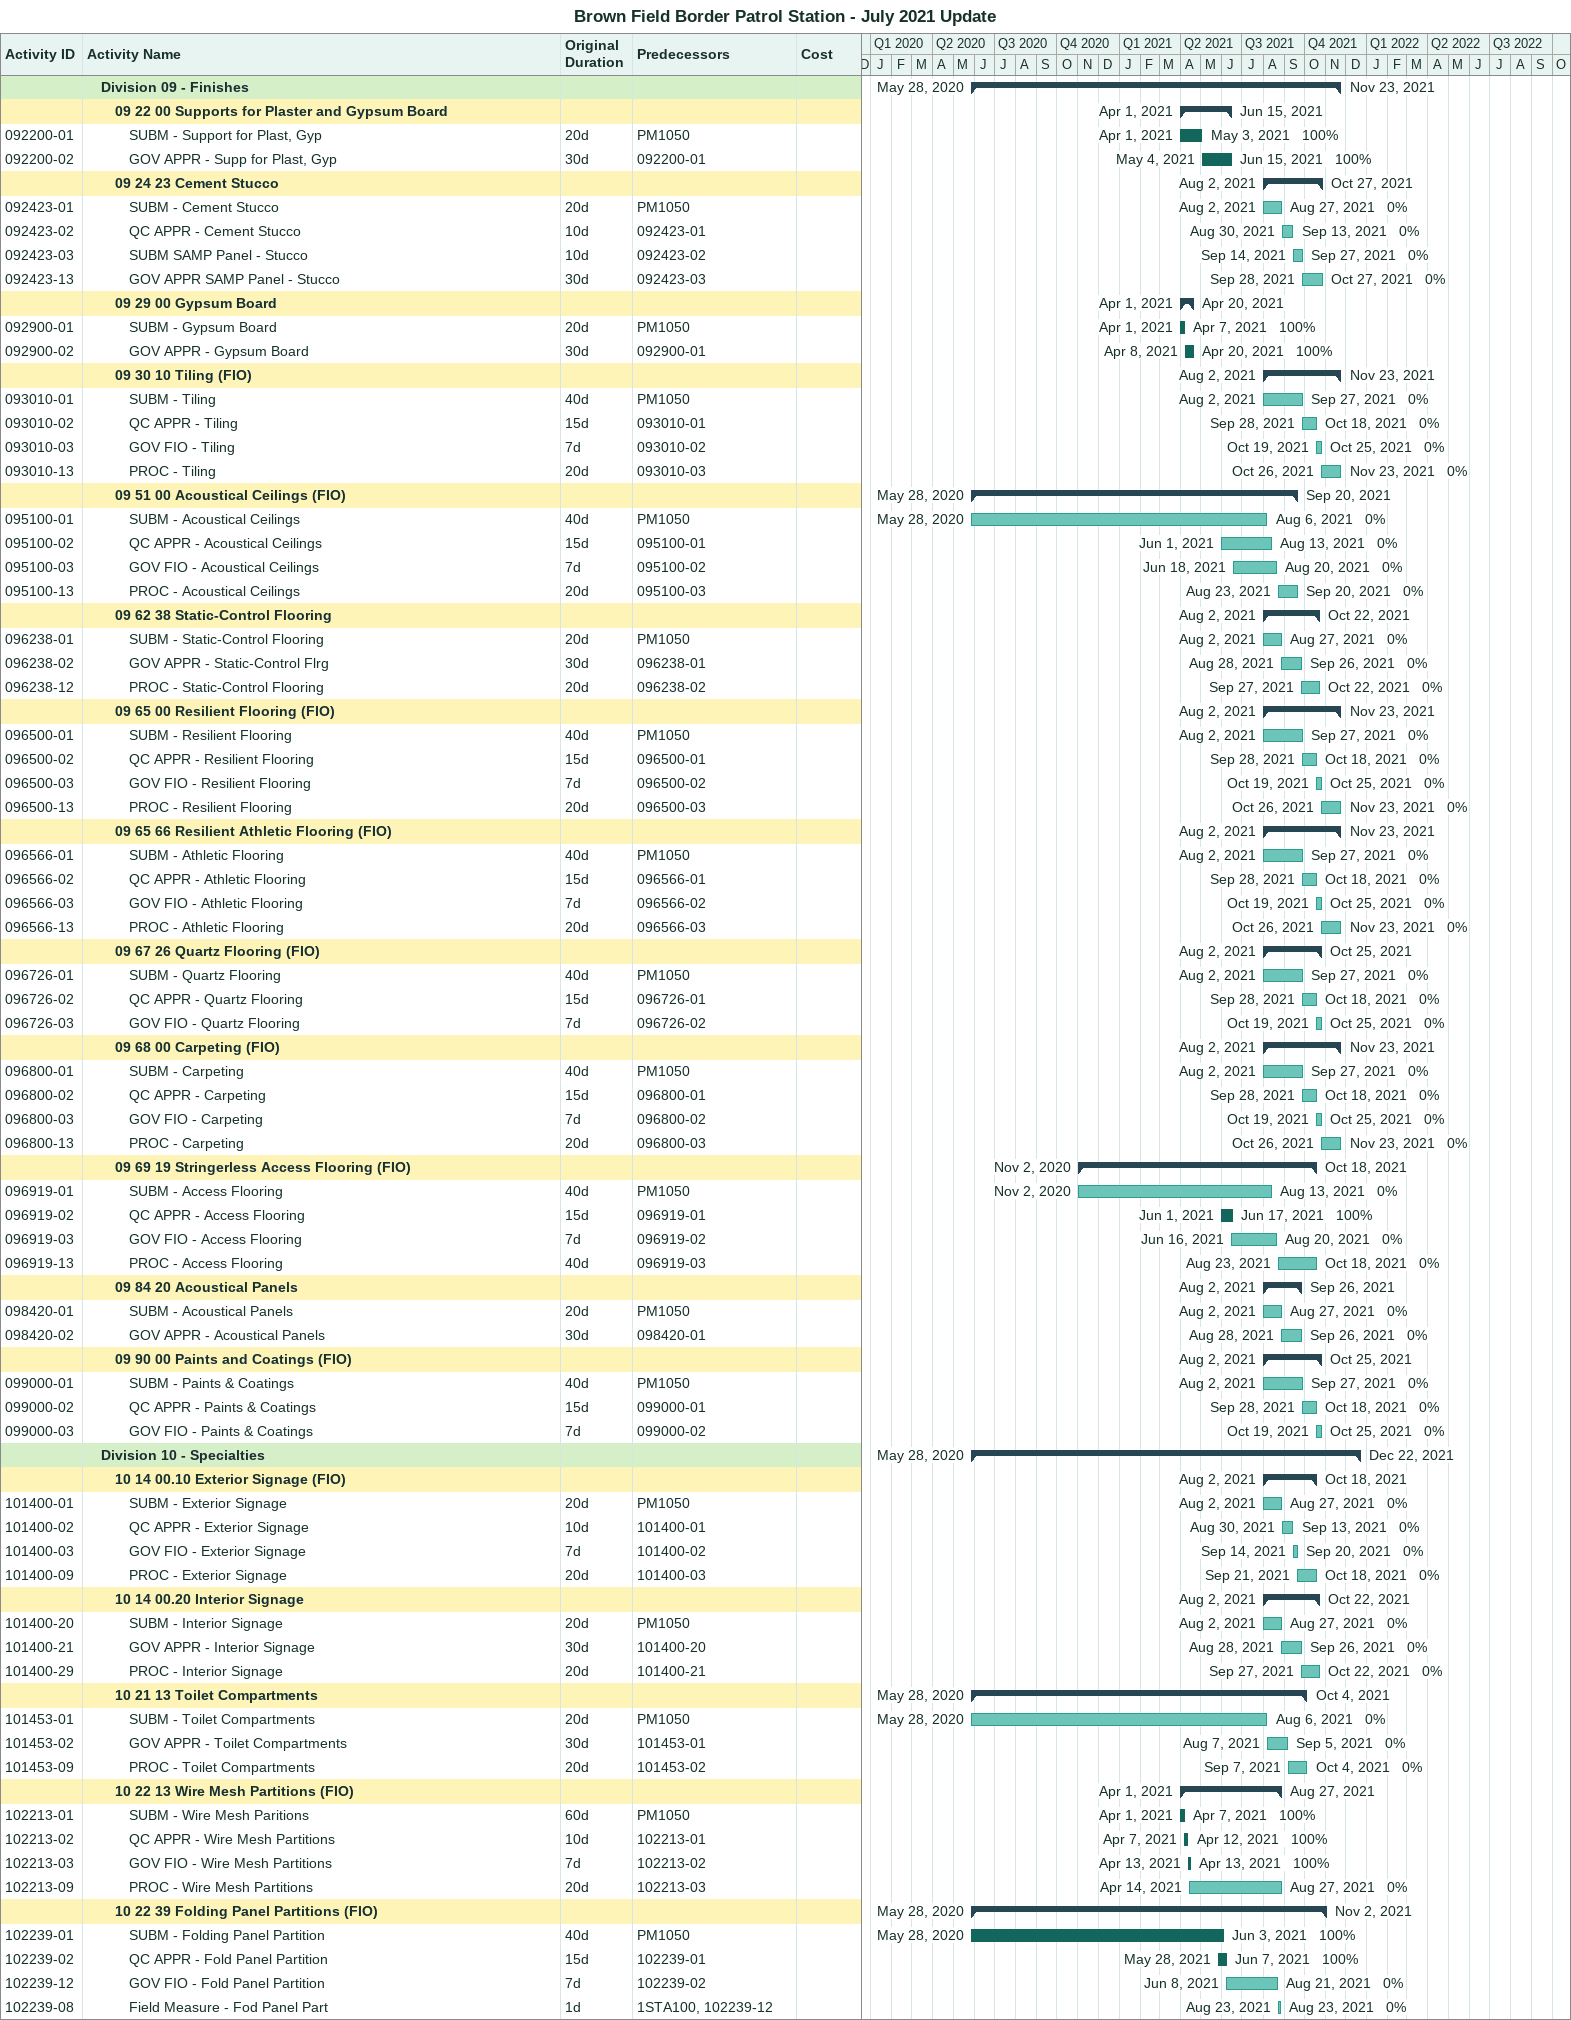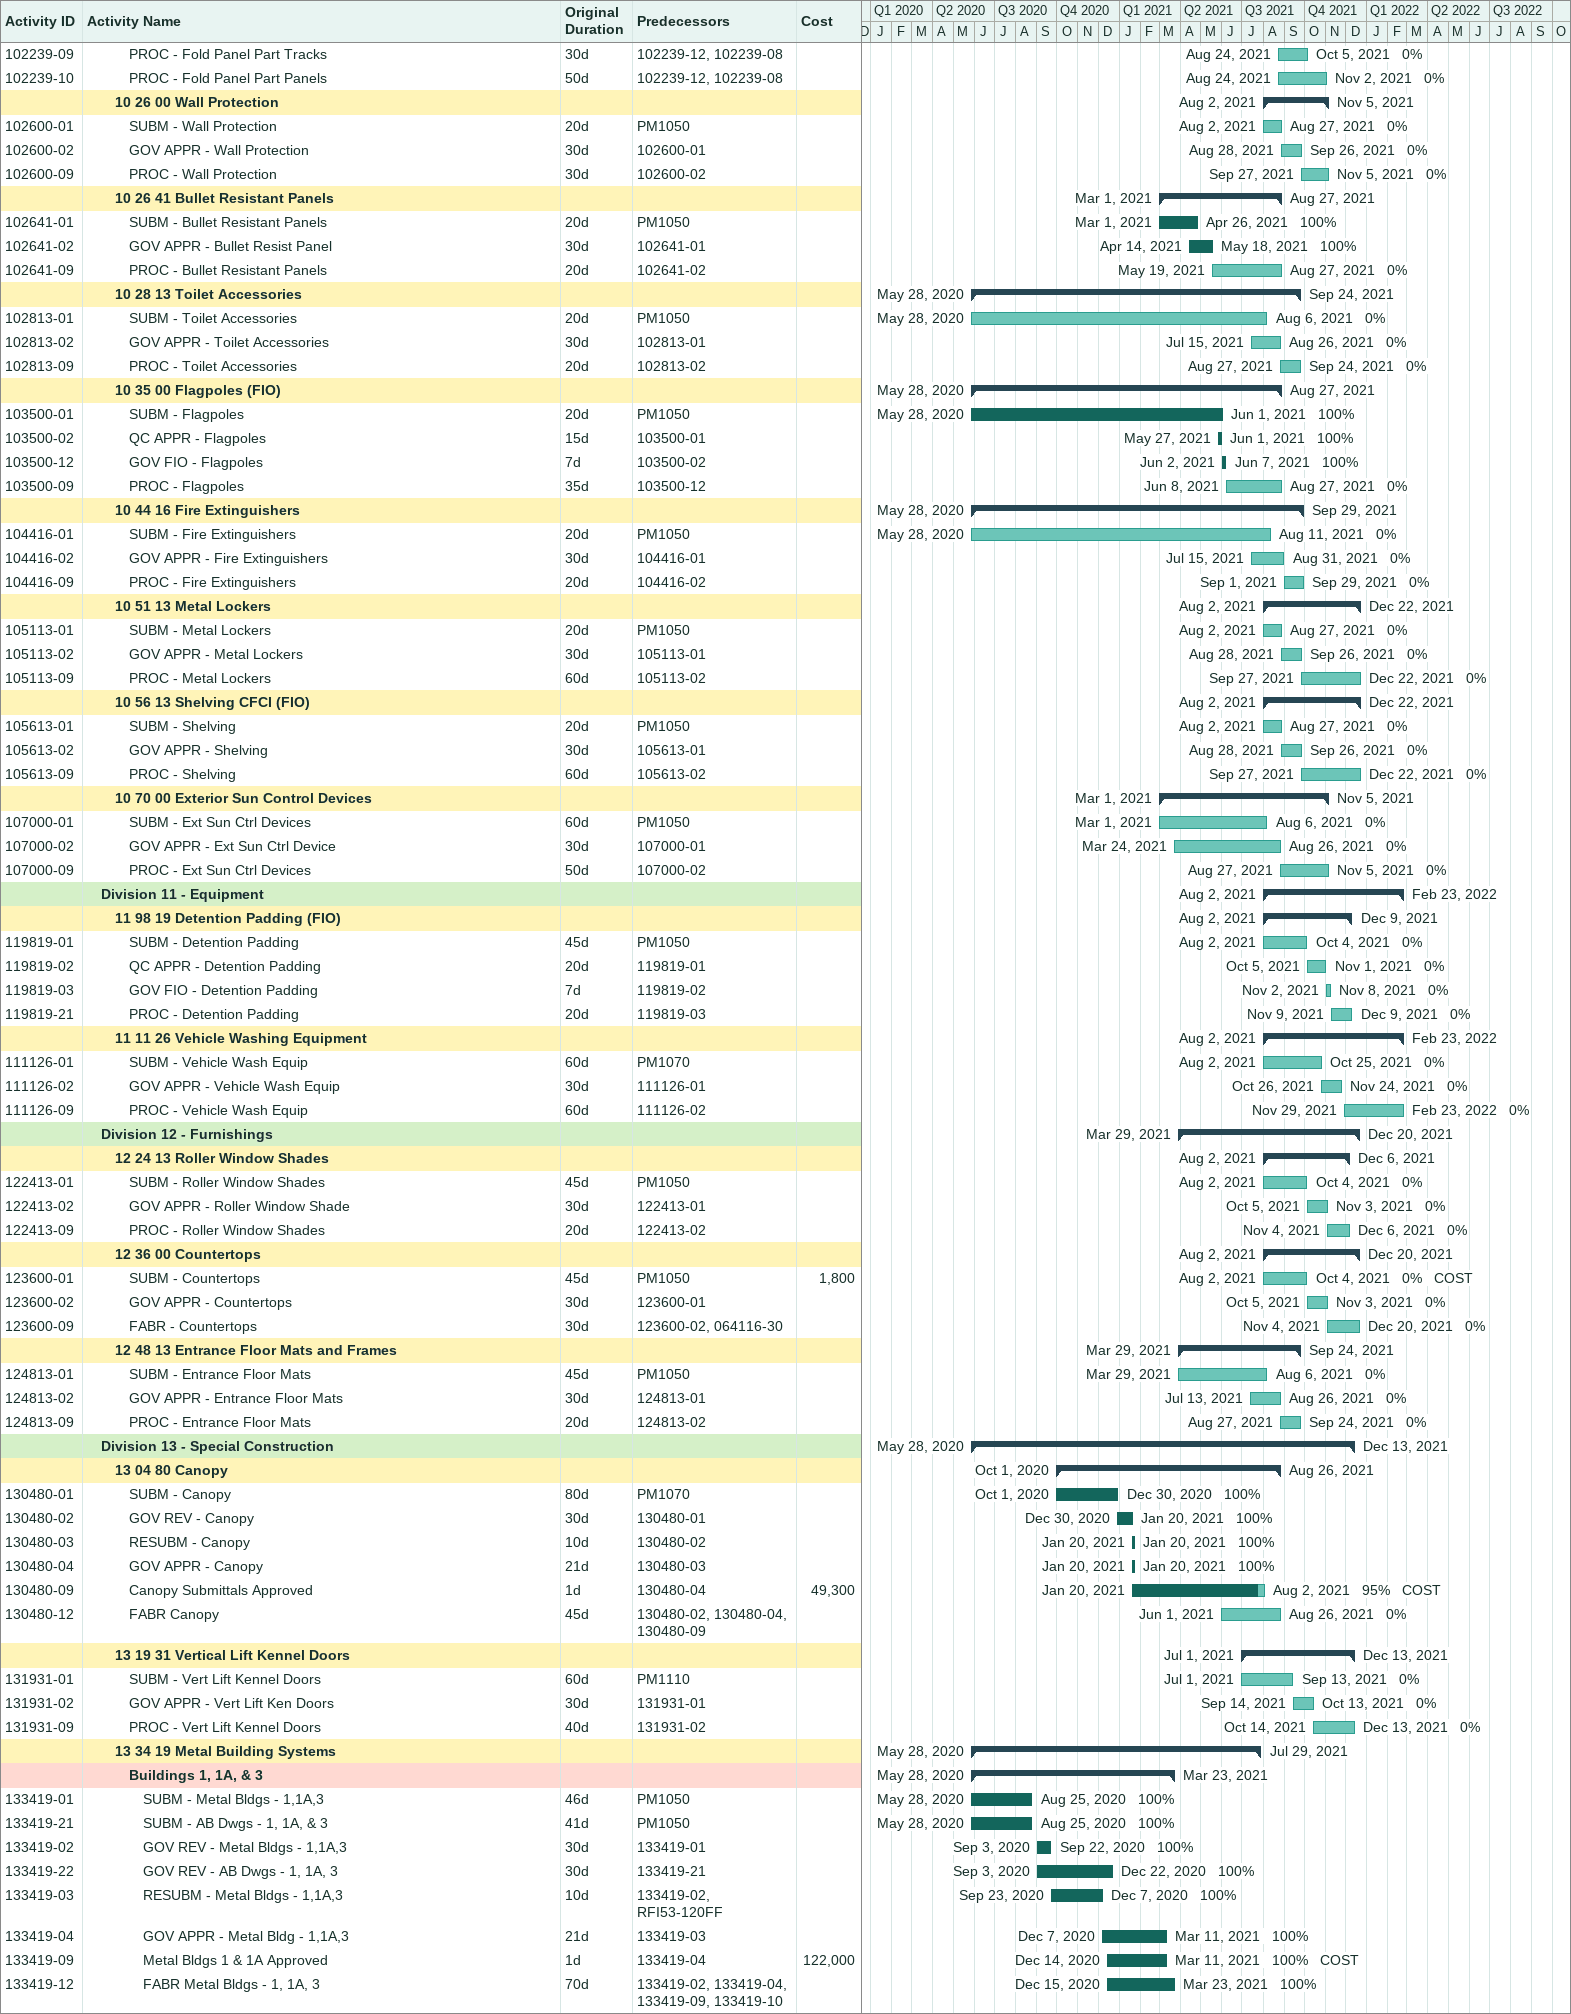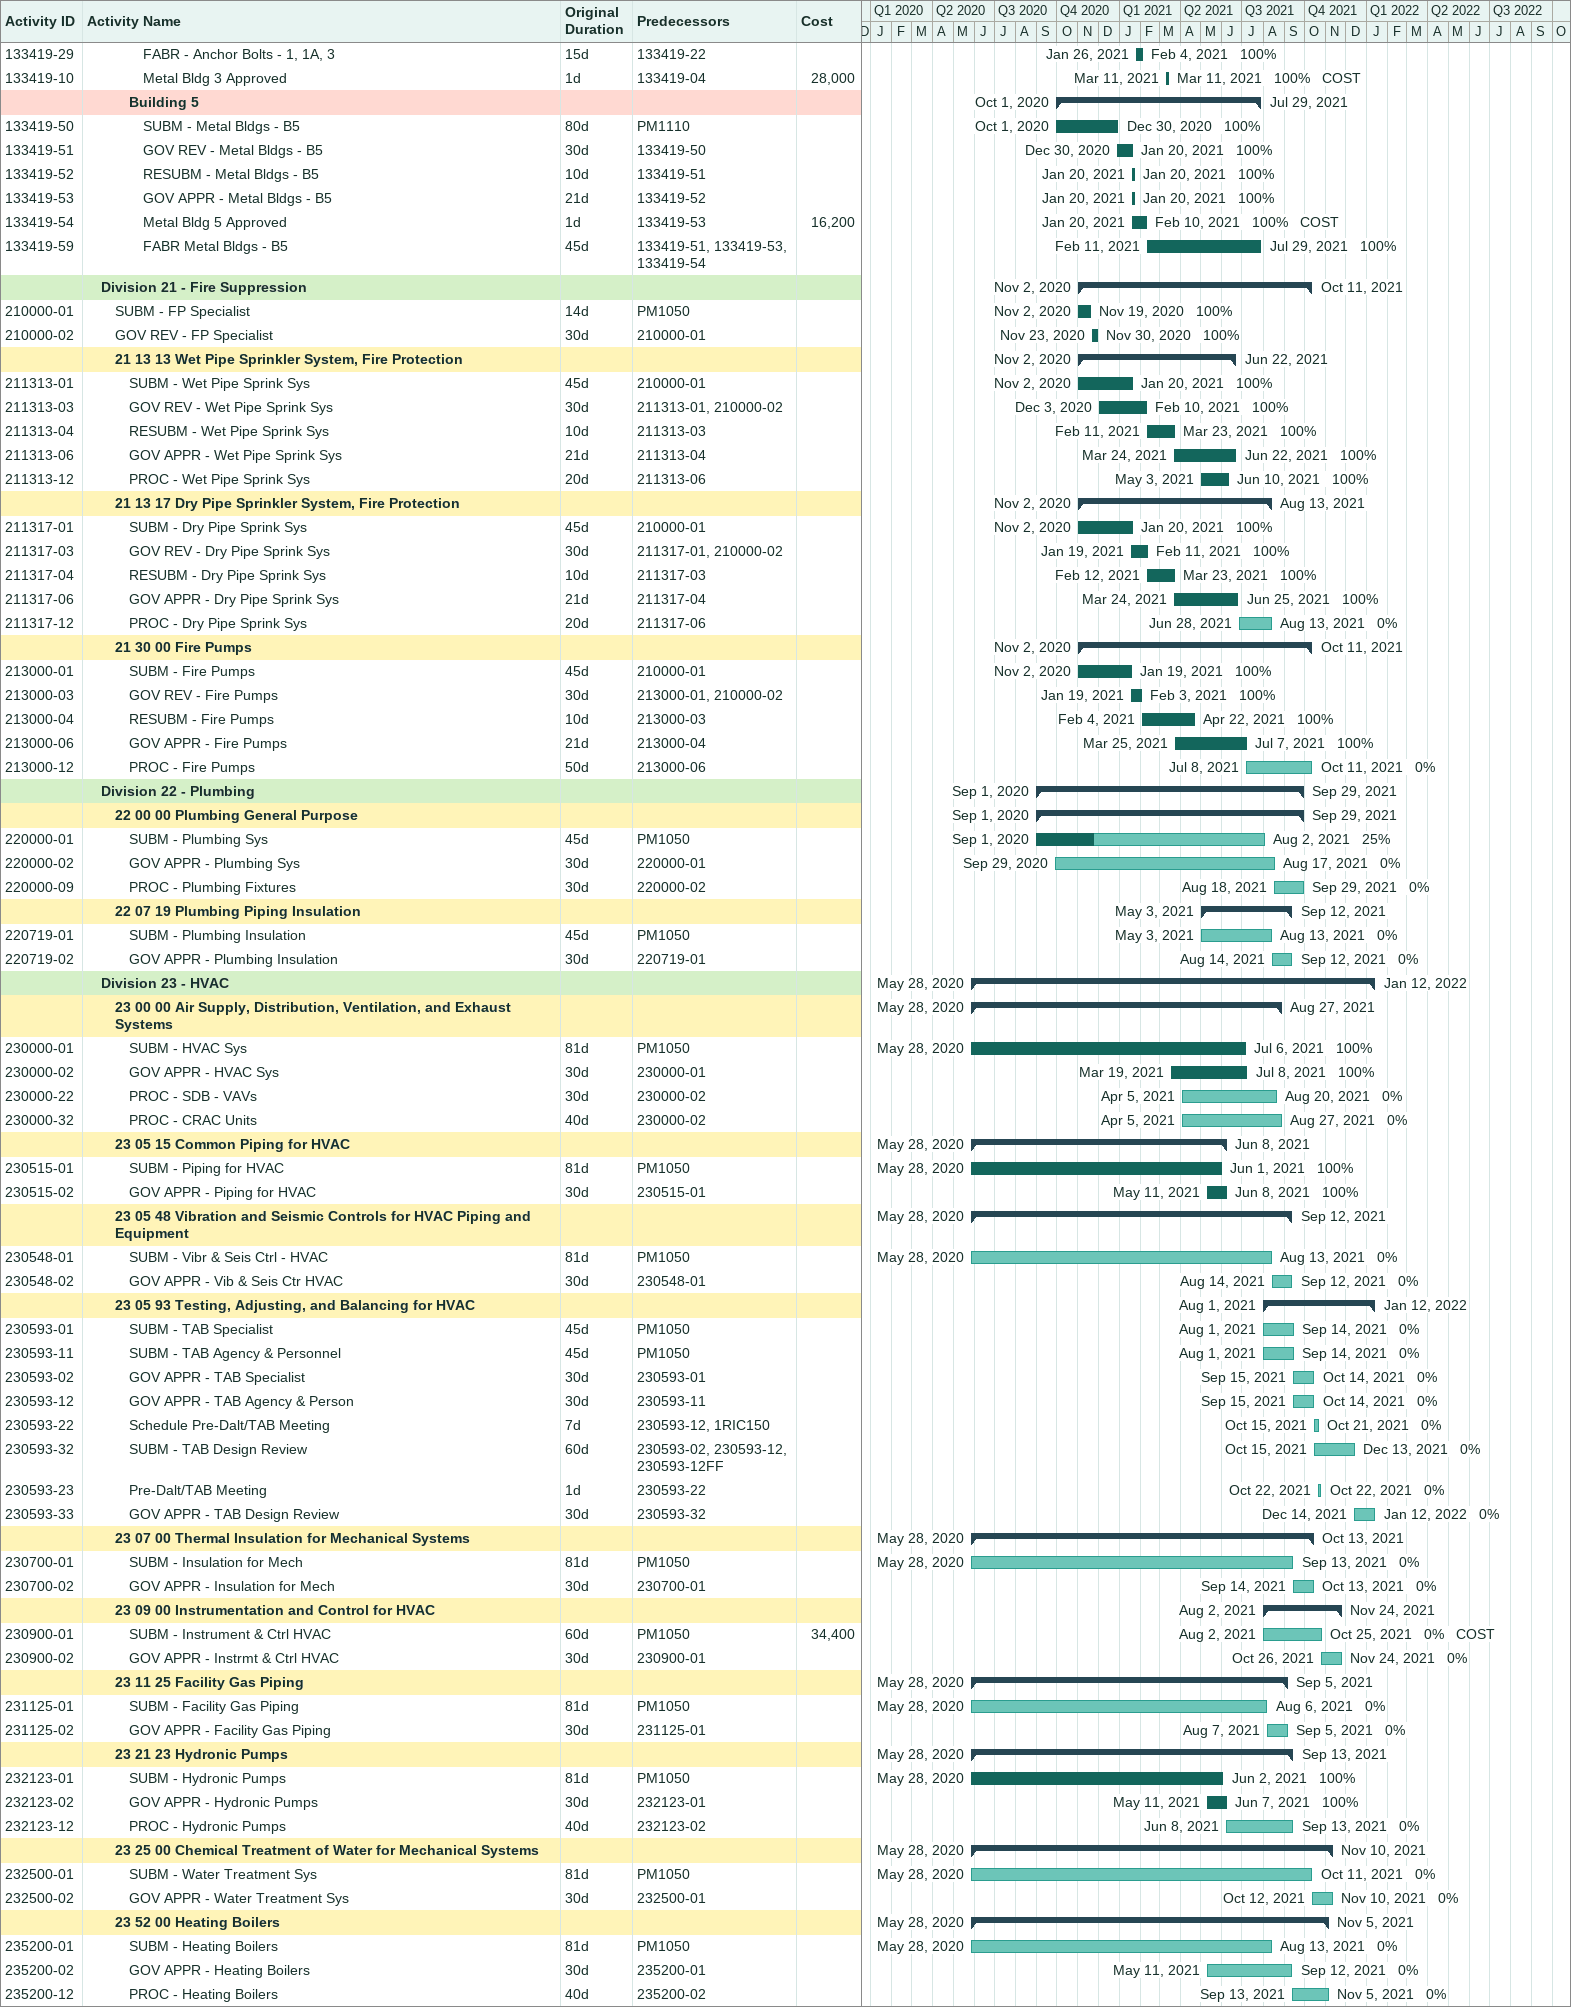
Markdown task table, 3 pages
Brown Field Border Patrol Station - July 2021 Update

| ID | Level | Task | Original duration | Start | Finish | Predecessors | Resources | % complete | Cost |
|---|---|---|---|---|---|---|---|---|---|
|  | 2 | **Division 09 - Finishes** |  | 2020-05-28 | 2021-11-23 |  |  |  |  |
|  | 3 | **09 22 00 Supports for Plaster and Gypsum Board** |  | 2021-04-01 | 2021-06-15 |  |  |  |  |
| 092200-01 | 4 | SUBM - Support for Plast, Gyp | 20d | 2021-04-01 | 2021-05-03 | PM1050 |  | 100 |  |
| 092200-02 | 4 | GOV APPR - Supp for Plast, Gyp | 30d | 2021-05-04 | 2021-06-15 | 092200-01 |  | 100 |  |
|  | 3 | **09 24 23 Cement Stucco** |  | 2021-08-02 | 2021-10-27 |  |  |  |  |
| 092423-01 | 4 | SUBM - Cement Stucco | 20d | 2021-08-02 | 2021-08-27 | PM1050 |  | 0 |  |
| 092423-02 | 4 | QC APPR - Cement Stucco | 10d | 2021-08-30 | 2021-09-13 | 092423-01 |  | 0 |  |
| 092423-03 | 4 | SUBM SAMP Panel - Stucco | 10d | 2021-09-14 | 2021-09-27 | 092423-02 |  | 0 |  |
| 092423-13 | 4 | GOV APPR SAMP Panel - Stucco | 30d | 2021-09-28 | 2021-10-27 | 092423-03 |  | 0 |  |
|  | 3 | **09 29 00 Gypsum Board** |  | 2021-04-01 | 2021-04-20 |  |  |  |  |
| 092900-01 | 4 | SUBM - Gypsum Board | 20d | 2021-04-01 | 2021-04-07 | PM1050 |  | 100 |  |
| 092900-02 | 4 | GOV APPR - Gypsum Board | 30d | 2021-04-08 | 2021-04-20 | 092900-01 |  | 100 |  |
|  | 3 | **09 30 10 Tiling (FIO)** |  | 2021-08-02 | 2021-11-23 |  |  |  |  |
| 093010-01 | 4 | SUBM - Tiling | 40d | 2021-08-02 | 2021-09-27 | PM1050 |  | 0 |  |
| 093010-02 | 4 | QC APPR - Tiling | 15d | 2021-09-28 | 2021-10-18 | 093010-01 |  | 0 |  |
| 093010-03 | 4 | GOV FIO - Tiling | 7d | 2021-10-19 | 2021-10-25 | 093010-02 |  | 0 |  |
| 093010-13 | 4 | PROC - Tiling | 20d | 2021-10-26 | 2021-11-23 | 093010-03 |  | 0 |  |
|  | 3 | **09 51 00 Acoustical Ceilings (FIO)** |  | 2020-05-28 | 2021-09-20 |  |  |  |  |
| 095100-01 | 4 | SUBM - Acoustical Ceilings | 40d | 2020-05-28 | 2021-08-06 | PM1050 |  | 0 |  |
| 095100-02 | 4 | QC APPR - Acoustical Ceilings | 15d | 2021-06-01 | 2021-08-13 | 095100-01 |  | 0 |  |
| 095100-03 | 4 | GOV FIO - Acoustical Ceilings | 7d | 2021-06-18 | 2021-08-20 | 095100-02 |  | 0 |  |
| 095100-13 | 4 | PROC - Acoustical Ceilings | 20d | 2021-08-23 | 2021-09-20 | 095100-03 |  | 0 |  |
|  | 3 | **09 62 38 Static-Control Flooring** |  | 2021-08-02 | 2021-10-22 |  |  |  |  |
| 096238-01 | 4 | SUBM - Static-Control Flooring | 20d | 2021-08-02 | 2021-08-27 | PM1050 |  | 0 |  |
| 096238-02 | 4 | GOV APPR - Static-Control Flrg | 30d | 2021-08-28 | 2021-09-26 | 096238-01 |  | 0 |  |
| 096238-12 | 4 | PROC - Static-Control Flooring | 20d | 2021-09-27 | 2021-10-22 | 096238-02 |  | 0 |  |
|  | 3 | **09 65 00 Resilient Flooring (FIO)** |  | 2021-08-02 | 2021-11-23 |  |  |  |  |
| 096500-01 | 4 | SUBM - Resilient Flooring | 40d | 2021-08-02 | 2021-09-27 | PM1050 |  | 0 |  |
| 096500-02 | 4 | QC APPR - Resilient Flooring | 15d | 2021-09-28 | 2021-10-18 | 096500-01 |  | 0 |  |
| 096500-03 | 4 | GOV FIO - Resilient Flooring | 7d | 2021-10-19 | 2021-10-25 | 096500-02 |  | 0 |  |
| 096500-13 | 4 | PROC - Resilient Flooring | 20d | 2021-10-26 | 2021-11-23 | 096500-03 |  | 0 |  |
|  | 3 | **09 65 66 Resilient Athletic Flooring (FIO)** |  | 2021-08-02 | 2021-11-23 |  |  |  |  |
| 096566-01 | 4 | SUBM - Athletic Flooring | 40d | 2021-08-02 | 2021-09-27 | PM1050 |  | 0 |  |
| 096566-02 | 4 | QC APPR - Athletic Flooring | 15d | 2021-09-28 | 2021-10-18 | 096566-01 |  | 0 |  |
| 096566-03 | 4 | GOV FIO - Athletic Flooring | 7d | 2021-10-19 | 2021-10-25 | 096566-02 |  | 0 |  |
| 096566-13 | 4 | PROC - Athletic Flooring | 20d | 2021-10-26 | 2021-11-23 | 096566-03 |  | 0 |  |
|  | 3 | **09 67 26 Quartz Flooring (FIO)** |  | 2021-08-02 | 2021-10-25 |  |  |  |  |
| 096726-01 | 4 | SUBM - Quartz Flooring | 40d | 2021-08-02 | 2021-09-27 | PM1050 |  | 0 |  |
| 096726-02 | 4 | QC APPR - Quartz Flooring | 15d | 2021-09-28 | 2021-10-18 | 096726-01 |  | 0 |  |
| 096726-03 | 4 | GOV FIO - Quartz Flooring | 7d | 2021-10-19 | 2021-10-25 | 096726-02 |  | 0 |  |
|  | 3 | **09 68 00 Carpeting (FIO)** |  | 2021-08-02 | 2021-11-23 |  |  |  |  |
| 096800-01 | 4 | SUBM - Carpeting | 40d | 2021-08-02 | 2021-09-27 | PM1050 |  | 0 |  |
| 096800-02 | 4 | QC APPR - Carpeting | 15d | 2021-09-28 | 2021-10-18 | 096800-01 |  | 0 |  |
| 096800-03 | 4 | GOV FIO - Carpeting | 7d | 2021-10-19 | 2021-10-25 | 096800-02 |  | 0 |  |
| 096800-13 | 4 | PROC - Carpeting | 20d | 2021-10-26 | 2021-11-23 | 096800-03 |  | 0 |  |
|  | 3 | **09 69 19 Stringerless Access Flooring (FIO)** |  | 2020-11-02 | 2021-10-18 |  |  |  |  |
| 096919-01 | 4 | SUBM - Access Flooring | 40d | 2020-11-02 | 2021-08-13 | PM1050 |  | 0 |  |
| 096919-02 | 4 | QC APPR - Access Flooring | 15d | 2021-06-01 | 2021-06-17 | 096919-01 |  | 100 |  |
| 096919-03 | 4 | GOV FIO - Access Flooring | 7d | 2021-06-16 | 2021-08-20 | 096919-02 |  | 0 |  |
| 096919-13 | 4 | PROC - Access Flooring | 40d | 2021-08-23 | 2021-10-18 | 096919-03 |  | 0 |  |
|  | 3 | **09 84 20 Acoustical Panels** |  | 2021-08-02 | 2021-09-26 |  |  |  |  |
| 098420-01 | 4 | SUBM - Acoustical Panels | 20d | 2021-08-02 | 2021-08-27 | PM1050 |  | 0 |  |
| 098420-02 | 4 | GOV APPR - Acoustical Panels | 30d | 2021-08-28 | 2021-09-26 | 098420-01 |  | 0 |  |
|  | 3 | **09 90 00 Paints and Coatings (FIO)** |  | 2021-08-02 | 2021-10-25 |  |  |  |  |
| 099000-01 | 4 | SUBM - Paints & Coatings | 40d | 2021-08-02 | 2021-09-27 | PM1050 |  | 0 |  |
| 099000-02 | 4 | QC APPR - Paints & Coatings | 15d | 2021-09-28 | 2021-10-18 | 099000-01 |  | 0 |  |
| 099000-03 | 4 | GOV FIO - Paints & Coatings | 7d | 2021-10-19 | 2021-10-25 | 099000-02 |  | 0 |  |
|  | 2 | **Division 10 - Specialties** |  | 2020-05-28 | 2021-12-22 |  |  |  |  |
|  | 3 | **10 14 00.10 Exterior Signage (FIO)** |  | 2021-08-02 | 2021-10-18 |  |  |  |  |
| 101400-01 | 4 | SUBM - Exterior Signage | 20d | 2021-08-02 | 2021-08-27 | PM1050 |  | 0 |  |
| 101400-02 | 4 | QC APPR - Exterior Signage | 10d | 2021-08-30 | 2021-09-13 | 101400-01 |  | 0 |  |
| 101400-03 | 4 | GOV FIO - Exterior Signage | 7d | 2021-09-14 | 2021-09-20 | 101400-02 |  | 0 |  |
| 101400-09 | 4 | PROC - Exterior Signage | 20d | 2021-09-21 | 2021-10-18 | 101400-03 |  | 0 |  |
|  | 3 | **10 14 00.20 Interior Signage** |  | 2021-08-02 | 2021-10-22 |  |  |  |  |
| 101400-20 | 4 | SUBM - Interior Signage | 20d | 2021-08-02 | 2021-08-27 | PM1050 |  | 0 |  |
| 101400-21 | 4 | GOV APPR - Interior Signage | 30d | 2021-08-28 | 2021-09-26 | 101400-20 |  | 0 |  |
| 101400-29 | 4 | PROC - Interior Signage | 20d | 2021-09-27 | 2021-10-22 | 101400-21 |  | 0 |  |
|  | 3 | **10 21 13 Toilet Compartments** |  | 2020-05-28 | 2021-10-04 |  |  |  |  |
| 101453-01 | 4 | SUBM - Toilet Compartments | 20d | 2020-05-28 | 2021-08-06 | PM1050 |  | 0 |  |
| 101453-02 | 4 | GOV APPR - Toilet Compartments | 30d | 2021-08-07 | 2021-09-05 | 101453-01 |  | 0 |  |
| 101453-09 | 4 | PROC - Toilet Compartments | 20d | 2021-09-07 | 2021-10-04 | 101453-02 |  | 0 |  |
|  | 3 | **10 22 13 Wire Mesh Partitions (FIO)** |  | 2021-04-01 | 2021-08-27 |  |  |  |  |
| 102213-01 | 4 | SUBM - Wire Mesh Paritions | 60d | 2021-04-01 | 2021-04-07 | PM1050 |  | 100 |  |
| 102213-02 | 4 | QC APPR - Wire Mesh Partitions | 10d | 2021-04-07 | 2021-04-12 | 102213-01 |  | 100 |  |
| 102213-03 | 4 | GOV FIO - Wire Mesh Partitions | 7d | 2021-04-13 | 2021-04-13 | 102213-02 |  | 100 |  |
| 102213-09 | 4 | PROC - Wire Mesh Partitions | 20d | 2021-04-14 | 2021-08-27 | 102213-03 |  | 0 |  |
|  | 3 | **10 22 39 Folding Panel Partitions (FIO)** |  | 2020-05-28 | 2021-11-02 |  |  |  |  |
| 102239-01 | 4 | SUBM - Folding Panel Partition | 40d | 2020-05-28 | 2021-06-03 | PM1050 |  | 100 |  |
| 102239-02 | 4 | QC APPR - Fold Panel Partition | 15d | 2021-05-28 | 2021-06-07 | 102239-01 |  | 100 |  |
| 102239-12 | 4 | GOV FIO - Fold Panel Partition | 7d | 2021-06-08 | 2021-08-21 | 102239-02 |  | 0 |  |
| 102239-08 | 4 | Field Measure - Fod Panel Part | 1d | 2021-08-23 | 2021-08-23 | 1STA100, 102239-12 |  | 0 |  |
| 102239-09 | 4 | PROC - Fold Panel Part Tracks | 30d | 2021-08-24 | 2021-10-05 | 102239-12, 102239-08 |  | 0 |  |
| 102239-10 | 4 | PROC - Fold Panel Part Panels | 50d | 2021-08-24 | 2021-11-02 | 102239-12, 102239-08 |  | 0 |  |
|  | 3 | **10 26 00 Wall Protection** |  | 2021-08-02 | 2021-11-05 |  |  |  |  |
| 102600-01 | 4 | SUBM - Wall Protection | 20d | 2021-08-02 | 2021-08-27 | PM1050 |  | 0 |  |
| 102600-02 | 4 | GOV APPR - Wall Protection | 30d | 2021-08-28 | 2021-09-26 | 102600-01 |  | 0 |  |
| 102600-09 | 4 | PROC - Wall Protection | 30d | 2021-09-27 | 2021-11-05 | 102600-02 |  | 0 |  |
|  | 3 | **10 26 41 Bullet Resistant Panels** |  | 2021-03-01 | 2021-08-27 |  |  |  |  |
| 102641-01 | 4 | SUBM - Bullet Resistant Panels | 20d | 2021-03-01 | 2021-04-26 | PM1050 |  | 100 |  |
| 102641-02 | 4 | GOV APPR - Bullet Resist Panel | 30d | 2021-04-14 | 2021-05-18 | 102641-01 |  | 100 |  |
| 102641-09 | 4 | PROC - Bullet Resistant Panels | 20d | 2021-05-19 | 2021-08-27 | 102641-02 |  | 0 |  |
|  | 3 | **10 28 13 Toilet Accessories** |  | 2020-05-28 | 2021-09-24 |  |  |  |  |
| 102813-01 | 4 | SUBM - Toilet Accessories | 20d | 2020-05-28 | 2021-08-06 | PM1050 |  | 0 |  |
| 102813-02 | 4 | GOV APPR - Toilet Accessories | 30d | 2021-07-15 | 2021-08-26 | 102813-01 |  | 0 |  |
| 102813-09 | 4 | PROC - Toilet Accessories | 20d | 2021-08-27 | 2021-09-24 | 102813-02 |  | 0 |  |
|  | 3 | **10 35 00 Flagpoles (FIO)** |  | 2020-05-28 | 2021-08-27 |  |  |  |  |
| 103500-01 | 4 | SUBM - Flagpoles | 20d | 2020-05-28 | 2021-06-01 | PM1050 |  | 100 |  |
| 103500-02 | 4 | QC APPR - Flagpoles | 15d | 2021-05-27 | 2021-06-01 | 103500-01 |  | 100 |  |
| 103500-12 | 4 | GOV FIO - Flagpoles | 7d | 2021-06-02 | 2021-06-07 | 103500-02 |  | 100 |  |
| 103500-09 | 4 | PROC - Flagpoles | 35d | 2021-06-08 | 2021-08-27 | 103500-12 |  | 0 |  |
|  | 3 | **10 44 16 Fire Extinguishers** |  | 2020-05-28 | 2021-09-29 |  |  |  |  |
| 104416-01 | 4 | SUBM - Fire Extinguishers | 20d | 2020-05-28 | 2021-08-11 | PM1050 |  | 0 |  |
| 104416-02 | 4 | GOV APPR - Fire Extinguishers | 30d | 2021-07-15 | 2021-08-31 | 104416-01 |  | 0 |  |
| 104416-09 | 4 | PROC - Fire Extinguishers | 20d | 2021-09-01 | 2021-09-29 | 104416-02 |  | 0 |  |
|  | 3 | **10 51 13 Metal Lockers** |  | 2021-08-02 | 2021-12-22 |  |  |  |  |
| 105113-01 | 4 | SUBM - Metal Lockers | 20d | 2021-08-02 | 2021-08-27 | PM1050 |  | 0 |  |
| 105113-02 | 4 | GOV APPR - Metal Lockers | 30d | 2021-08-28 | 2021-09-26 | 105113-01 |  | 0 |  |
| 105113-09 | 4 | PROC - Metal Lockers | 60d | 2021-09-27 | 2021-12-22 | 105113-02 |  | 0 |  |
|  | 3 | **10 56 13 Shelving CFCI (FIO)** |  | 2021-08-02 | 2021-12-22 |  |  |  |  |
| 105613-01 | 4 | SUBM - Shelving | 20d | 2021-08-02 | 2021-08-27 | PM1050 |  | 0 |  |
| 105613-02 | 4 | GOV APPR - Shelving | 30d | 2021-08-28 | 2021-09-26 | 105613-01 |  | 0 |  |
| 105613-09 | 4 | PROC - Shelving | 60d | 2021-09-27 | 2021-12-22 | 105613-02 |  | 0 |  |
|  | 3 | **10 70 00 Exterior Sun Control Devices** |  | 2021-03-01 | 2021-11-05 |  |  |  |  |
| 107000-01 | 4 | SUBM - Ext Sun Ctrl Devices | 60d | 2021-03-01 | 2021-08-06 | PM1050 |  | 0 |  |
| 107000-02 | 4 | GOV APPR - Ext Sun Ctrl Device | 30d | 2021-03-24 | 2021-08-26 | 107000-01 |  | 0 |  |
| 107000-09 | 4 | PROC - Ext Sun Ctrl Devices | 50d | 2021-08-27 | 2021-11-05 | 107000-02 |  | 0 |  |
|  | 2 | **Division 11 - Equipment** |  | 2021-08-02 | 2022-02-23 |  |  |  |  |
|  | 3 | **11 98 19 Detention Padding (FIO)** |  | 2021-08-02 | 2021-12-09 |  |  |  |  |
| 119819-01 | 4 | SUBM - Detention Padding | 45d | 2021-08-02 | 2021-10-04 | PM1050 |  | 0 |  |
| 119819-02 | 4 | QC APPR - Detention Padding | 20d | 2021-10-05 | 2021-11-01 | 119819-01 |  | 0 |  |
| 119819-03 | 4 | GOV FIO - Detention Padding | 7d | 2021-11-02 | 2021-11-08 | 119819-02 |  | 0 |  |
| 119819-21 | 4 | PROC - Detention Padding | 20d | 2021-11-09 | 2021-12-09 | 119819-03 |  | 0 |  |
|  | 3 | **11 11 26 Vehicle Washing Equipment** |  | 2021-08-02 | 2022-02-23 |  |  |  |  |
| 111126-01 | 4 | SUBM - Vehicle Wash Equip | 60d | 2021-08-02 | 2021-10-25 | PM1070 |  | 0 |  |
| 111126-02 | 4 | GOV APPR - Vehicle Wash Equip | 30d | 2021-10-26 | 2021-11-24 | 111126-01 |  | 0 |  |
| 111126-09 | 4 | PROC - Vehicle Wash Equip | 60d | 2021-11-29 | 2022-02-23 | 111126-02 |  | 0 |  |
|  | 2 | **Division 12 - Furnishings** |  | 2021-03-29 | 2021-12-20 |  |  |  |  |
|  | 3 | **12 24 13 Roller Window Shades** |  | 2021-08-02 | 2021-12-06 |  |  |  |  |
| 122413-01 | 4 | SUBM - Roller Window Shades | 45d | 2021-08-02 | 2021-10-04 | PM1050 |  | 0 |  |
| 122413-02 | 4 | GOV APPR - Roller Window Shade | 30d | 2021-10-05 | 2021-11-03 | 122413-01 |  | 0 |  |
| 122413-09 | 4 | PROC - Roller Window Shades | 20d | 2021-11-04 | 2021-12-06 | 122413-02 |  | 0 |  |
|  | 3 | **12 36 00 Countertops** |  | 2021-08-02 | 2021-12-20 |  |  |  |  |
| 123600-01 | 4 | SUBM - Countertops | 45d | 2021-08-02 | 2021-10-04 | PM1050 | COST | 0 | 1800 |
| 123600-02 | 4 | GOV APPR - Countertops | 30d | 2021-10-05 | 2021-11-03 | 123600-01 |  | 0 |  |
| 123600-09 | 4 | FABR - Countertops | 30d | 2021-11-04 | 2021-12-20 | 123600-02, 064116-30 |  | 0 |  |
|  | 3 | **12 48 13 Entrance Floor Mats and Frames** |  | 2021-03-29 | 2021-09-24 |  |  |  |  |
| 124813-01 | 4 | SUBM - Entrance Floor Mats | 45d | 2021-03-29 | 2021-08-06 | PM1050 |  | 0 |  |
| 124813-02 | 4 | GOV APPR - Entrance Floor Mats | 30d | 2021-07-13 | 2021-08-26 | 124813-01 |  | 0 |  |
| 124813-09 | 4 | PROC - Entrance Floor Mats | 20d | 2021-08-27 | 2021-09-24 | 124813-02 |  | 0 |  |
|  | 2 | **Division 13 - Special Construction** |  | 2020-05-28 | 2021-12-13 |  |  |  |  |
|  | 3 | **13 04 80 Canopy** |  | 2020-10-01 | 2021-08-26 |  |  |  |  |
| 130480-01 | 4 | SUBM - Canopy | 80d | 2020-10-01 | 2020-12-30 | PM1070 |  | 100 |  |
| 130480-02 | 4 | GOV REV - Canopy | 30d | 2020-12-30 | 2021-01-20 | 130480-01 |  | 100 |  |
| 130480-03 | 4 | RESUBM - Canopy | 10d | 2021-01-20 | 2021-01-20 | 130480-02 |  | 100 |  |
| 130480-04 | 4 | GOV APPR - Canopy | 21d | 2021-01-20 | 2021-01-20 | 130480-03 |  | 100 |  |
| 130480-09 | 4 | Canopy Submittals Approved | 1d | 2021-01-20 | 2021-08-02 | 130480-04 | COST | 95 | 49300 |
| 130480-12 | 4 | FABR Canopy | 45d | 2021-06-01 | 2021-08-26 | 130480-02, 130480-04, 130480-09 |  | 0 |  |
|  | 3 | **13 19 31 Vertical Lift Kennel Doors** |  | 2021-07-01 | 2021-12-13 |  |  |  |  |
| 131931-01 | 4 | SUBM - Vert Lift Kennel Doors | 60d | 2021-07-01 | 2021-09-13 | PM1110 |  | 0 |  |
| 131931-02 | 4 | GOV APPR - Vert Lift Ken Doors | 30d | 2021-09-14 | 2021-10-13 | 131931-01 |  | 0 |  |
| 131931-09 | 4 | PROC - Vert Lift Kennel Doors | 40d | 2021-10-14 | 2021-12-13 | 131931-02 |  | 0 |  |
|  | 3 | **13 34 19 Metal Building Systems** |  | 2020-05-28 | 2021-07-29 |  |  |  |  |
|  | 4 | **Buildings 1, 1A, & 3** |  | 2020-05-28 | 2021-03-23 |  |  |  |  |
| 133419-01 | 5 | SUBM - Metal Bldgs - 1,1A,3 | 46d | 2020-05-28 | 2020-08-25 | PM1050 |  | 100 |  |
| 133419-21 | 5 | SUBM - AB Dwgs - 1, 1A, & 3 | 41d | 2020-05-28 | 2020-08-25 | PM1050 |  | 100 |  |
| 133419-02 | 5 | GOV REV - Metal Bldgs - 1,1A,3 | 30d | 2020-09-03 | 2020-09-22 | 133419-01 |  | 100 |  |
| 133419-22 | 5 | GOV REV - AB Dwgs - 1, 1A, 3 | 30d | 2020-09-03 | 2020-12-22 | 133419-21 |  | 100 |  |
| 133419-03 | 5 | RESUBM - Metal Bldgs - 1,1A,3 | 10d | 2020-09-23 | 2020-12-07 | 133419-02, RFI53-120FF |  | 100 |  |
| 133419-04 | 5 | GOV APPR - Metal Bldg - 1,1A,3 | 21d | 2020-12-07 | 2021-03-11 | 133419-03 |  | 100 |  |
| 133419-09 | 5 | Metal Bldgs 1 & 1A Approved | 1d | 2020-12-14 | 2021-03-11 | 133419-04 | COST | 100 | 122000 |
| 133419-12 | 5 | FABR Metal Bldgs - 1, 1A, 3 | 70d | 2020-12-15 | 2021-03-23 | 133419-02, 133419-04, 133419-09, 133419-10 |  | 100 |  |
| 133419-29 | 5 | FABR - Anchor Bolts - 1, 1A, 3 | 15d | 2021-01-26 | 2021-02-04 | 133419-22 |  | 100 |  |
| 133419-10 | 5 | Metal Bldg 3 Approved | 1d | 2021-03-11 | 2021-03-11 | 133419-04 | COST | 100 | 28000 |
|  | 4 | **Building 5** |  | 2020-10-01 | 2021-07-29 |  |  |  |  |
| 133419-50 | 5 | SUBM - Metal Bldgs - B5 | 80d | 2020-10-01 | 2020-12-30 | PM1110 |  | 100 |  |
| 133419-51 | 5 | GOV REV - Metal Bldgs - B5 | 30d | 2020-12-30 | 2021-01-20 | 133419-50 |  | 100 |  |
| 133419-52 | 5 | RESUBM - Metal Bldgs - B5 | 10d | 2021-01-20 | 2021-01-20 | 133419-51 |  | 100 |  |
| 133419-53 | 5 | GOV APPR - Metal Bldgs - B5 | 21d | 2021-01-20 | 2021-01-20 | 133419-52 |  | 100 |  |
| 133419-54 | 5 | Metal Bldg 5 Approved | 1d | 2021-01-20 | 2021-02-10 | 133419-53 | COST | 100 | 16200 |
| 133419-59 | 5 | FABR Metal Bldgs - B5 | 45d | 2021-02-11 | 2021-07-29 | 133419-51, 133419-53, 133419-54 |  | 100 |  |
|  | 2 | **Division 21 - Fire Suppression** |  | 2020-11-02 | 2021-10-11 |  |  |  |  |
| 210000-01 | 3 | SUBM - FP Specialist | 14d | 2020-11-02 | 2020-11-19 | PM1050 |  | 100 |  |
| 210000-02 | 3 | GOV REV - FP Specialist | 30d | 2020-11-23 | 2020-11-30 | 210000-01 |  | 100 |  |
|  | 3 | **21 13 13 Wet Pipe Sprinkler System, Fire Protection** |  | 2020-11-02 | 2021-06-22 |  |  |  |  |
| 211313-01 | 4 | SUBM - Wet Pipe Sprink Sys | 45d | 2020-11-02 | 2021-01-20 | 210000-01 |  | 100 |  |
| 211313-03 | 4 | GOV REV - Wet Pipe Sprink Sys | 30d | 2020-12-03 | 2021-02-10 | 211313-01, 210000-02 |  | 100 |  |
| 211313-04 | 4 | RESUBM - Wet Pipe Sprink Sys | 10d | 2021-02-11 | 2021-03-23 | 211313-03 |  | 100 |  |
| 211313-06 | 4 | GOV APPR - Wet Pipe Sprink Sys | 21d | 2021-03-24 | 2021-06-22 | 211313-04 |  | 100 |  |
| 211313-12 | 4 | PROC - Wet Pipe Sprink Sys | 20d | 2021-05-03 | 2021-06-10 | 211313-06 |  | 100 |  |
|  | 3 | **21 13 17 Dry Pipe Sprinkler System, Fire Protection** |  | 2020-11-02 | 2021-08-13 |  |  |  |  |
| 211317-01 | 4 | SUBM - Dry Pipe Sprink Sys | 45d | 2020-11-02 | 2021-01-20 | 210000-01 |  | 100 |  |
| 211317-03 | 4 | GOV REV - Dry Pipe Sprink Sys | 30d | 2021-01-19 | 2021-02-11 | 211317-01, 210000-02 |  | 100 |  |
| 211317-04 | 4 | RESUBM - Dry Pipe Sprink Sys | 10d | 2021-02-12 | 2021-03-23 | 211317-03 |  | 100 |  |
| 211317-06 | 4 | GOV APPR - Dry Pipe Sprink Sys | 21d | 2021-03-24 | 2021-06-25 | 211317-04 |  | 100 |  |
| 211317-12 | 4 | PROC - Dry Pipe Sprink Sys | 20d | 2021-06-28 | 2021-08-13 | 211317-06 |  | 0 |  |
|  | 3 | **21 30 00 Fire Pumps** |  | 2020-11-02 | 2021-10-11 |  |  |  |  |
| 213000-01 | 4 | SUBM - Fire Pumps | 45d | 2020-11-02 | 2021-01-19 | 210000-01 |  | 100 |  |
| 213000-03 | 4 | GOV REV - Fire Pumps | 30d | 2021-01-19 | 2021-02-03 | 213000-01, 210000-02 |  | 100 |  |
| 213000-04 | 4 | RESUBM - Fire Pumps | 10d | 2021-02-04 | 2021-04-22 | 213000-03 |  | 100 |  |
| 213000-06 | 4 | GOV APPR - Fire Pumps | 21d | 2021-03-25 | 2021-07-07 | 213000-04 |  | 100 |  |
| 213000-12 | 4 | PROC - Fire Pumps | 50d | 2021-07-08 | 2021-10-11 | 213000-06 |  | 0 |  |
|  | 2 | **Division 22 - Plumbing** |  | 2020-09-01 | 2021-09-29 |  |  |  |  |
|  | 3 | **22 00 00 Plumbing General Purpose** |  | 2020-09-01 | 2021-09-29 |  |  |  |  |
| 220000-01 | 4 | SUBM - Plumbing Sys | 45d | 2020-09-01 | 2021-08-02 | PM1050 |  | 25 |  |
| 220000-02 | 4 | GOV APPR - Plumbing Sys | 30d | 2020-09-29 | 2021-08-17 | 220000-01 |  | 0 |  |
| 220000-09 | 4 | PROC - Plumbing Fixtures | 30d | 2021-08-18 | 2021-09-29 | 220000-02 |  | 0 |  |
|  | 3 | **22 07 19 Plumbing Piping Insulation** |  | 2021-05-03 | 2021-09-12 |  |  |  |  |
| 220719-01 | 4 | SUBM - Plumbing Insulation | 45d | 2021-05-03 | 2021-08-13 | PM1050 |  | 0 |  |
| 220719-02 | 4 | GOV APPR - Plumbing Insulation | 30d | 2021-08-14 | 2021-09-12 | 220719-01 |  | 0 |  |
|  | 2 | **Division 23 - HVAC** |  | 2020-05-28 | 2022-01-12 |  |  |  |  |
|  | 3 | **23 00 00 Air Supply, Distribution, Ventilation, and Exhaust Systems** |  | 2020-05-28 | 2021-08-27 |  |  |  |  |
| 230000-01 | 4 | SUBM - HVAC Sys | 81d | 2020-05-28 | 2021-07-06 | PM1050 |  | 100 |  |
| 230000-02 | 4 | GOV APPR - HVAC Sys | 30d | 2021-03-19 | 2021-07-08 | 230000-01 |  | 100 |  |
| 230000-22 | 4 | PROC - SDB - VAVs | 30d | 2021-04-05 | 2021-08-20 | 230000-02 |  | 0 |  |
| 230000-32 | 4 | PROC - CRAC Units | 40d | 2021-04-05 | 2021-08-27 | 230000-02 |  | 0 |  |
|  | 3 | **23 05 15 Common Piping for HVAC** |  | 2020-05-28 | 2021-06-08 |  |  |  |  |
| 230515-01 | 4 | SUBM - Piping for HVAC | 81d | 2020-05-28 | 2021-06-01 | PM1050 |  | 100 |  |
| 230515-02 | 4 | GOV APPR - Piping for HVAC | 30d | 2021-05-11 | 2021-06-08 | 230515-01 |  | 100 |  |
|  | 3 | **23 05 48 Vibration and Seismic Controls for HVAC Piping and Equipment** |  | 2020-05-28 | 2021-09-12 |  |  |  |  |
| 230548-01 | 4 | SUBM - Vibr & Seis Ctrl - HVAC | 81d | 2020-05-28 | 2021-08-13 | PM1050 |  | 0 |  |
| 230548-02 | 4 | GOV APPR - Vib & Seis Ctr HVAC | 30d | 2021-08-14 | 2021-09-12 | 230548-01 |  | 0 |  |
|  | 3 | **23 05 93 Testing, Adjusting, and Balancing for HVAC** |  | 2021-08-01 | 2022-01-12 |  |  |  |  |
| 230593-01 | 4 | SUBM - TAB Specialist | 45d | 2021-08-01 | 2021-09-14 | PM1050 |  | 0 |  |
| 230593-11 | 4 | SUBM - TAB Agency & Personnel | 45d | 2021-08-01 | 2021-09-14 | PM1050 |  | 0 |  |
| 230593-02 | 4 | GOV APPR - TAB Specialist | 30d | 2021-09-15 | 2021-10-14 | 230593-01 |  | 0 |  |
| 230593-12 | 4 | GOV APPR - TAB Agency & Person | 30d | 2021-09-15 | 2021-10-14 | 230593-11 |  | 0 |  |
| 230593-22 | 4 | Schedule Pre-Dalt/TAB Meeting | 7d | 2021-10-15 | 2021-10-21 | 230593-12, 1RIC150 |  | 0 |  |
| 230593-32 | 4 | SUBM - TAB Design Review | 60d | 2021-10-15 | 2021-12-13 | 230593-02, 230593-12, 230593-12FF |  | 0 |  |
| 230593-23 | 4 | Pre-Dalt/TAB Meeting | 1d | 2021-10-22 | 2021-10-22 | 230593-22 |  | 0 |  |
| 230593-33 | 4 | GOV APPR - TAB Design Review | 30d | 2021-12-14 | 2022-01-12 | 230593-32 |  | 0 |  |
|  | 3 | **23 07 00 Thermal Insulation for Mechanical Systems** |  | 2020-05-28 | 2021-10-13 |  |  |  |  |
| 230700-01 | 4 | SUBM - Insulation for Mech | 81d | 2020-05-28 | 2021-09-13 | PM1050 |  | 0 |  |
| 230700-02 | 4 | GOV APPR - Insulation for Mech | 30d | 2021-09-14 | 2021-10-13 | 230700-01 |  | 0 |  |
|  | 3 | **23 09 00 Instrumentation and Control for HVAC** |  | 2021-08-02 | 2021-11-24 |  |  |  |  |
| 230900-01 | 4 | SUBM - Instrument & Ctrl HVAC | 60d | 2021-08-02 | 2021-10-25 | PM1050 | COST | 0 | 34400 |
| 230900-02 | 4 | GOV APPR - Instrmt & Ctrl HVAC | 30d | 2021-10-26 | 2021-11-24 | 230900-01 |  | 0 |  |
|  | 3 | **23 11 25 Facility Gas Piping** |  | 2020-05-28 | 2021-09-05 |  |  |  |  |
| 231125-01 | 4 | SUBM - Facility Gas Piping | 81d | 2020-05-28 | 2021-08-06 | PM1050 |  | 0 |  |
| 231125-02 | 4 | GOV APPR - Facility Gas Piping | 30d | 2021-08-07 | 2021-09-05 | 231125-01 |  | 0 |  |
|  | 3 | **23 21 23 Hydronic Pumps** |  | 2020-05-28 | 2021-09-13 |  |  |  |  |
| 232123-01 | 4 | SUBM - Hydronic Pumps | 81d | 2020-05-28 | 2021-06-02 | PM1050 |  | 100 |  |
| 232123-02 | 4 | GOV APPR - Hydronic Pumps | 30d | 2021-05-11 | 2021-06-07 | 232123-01 |  | 100 |  |
| 232123-12 | 4 | PROC - Hydronic Pumps | 40d | 2021-06-08 | 2021-09-13 | 232123-02 |  | 0 |  |
|  | 3 | **23 25 00 Chemical Treatment of Water for Mechanical Systems** |  | 2020-05-28 | 2021-11-10 |  |  |  |  |
| 232500-01 | 4 | SUBM - Water Treatment Sys | 81d | 2020-05-28 | 2021-10-11 | PM1050 |  | 0 |  |
| 232500-02 | 4 | GOV APPR - Water Treatment Sys | 30d | 2021-10-12 | 2021-11-10 | 232500-01 |  | 0 |  |
|  | 3 | **23 52 00 Heating Boilers** |  | 2020-05-28 | 2021-11-05 |  |  |  |  |
| 235200-01 | 4 | SUBM - Heating Boilers | 81d | 2020-05-28 | 2021-08-13 | PM1050 |  | 0 |  |
| 235200-02 | 4 | GOV APPR - Heating Boilers | 30d | 2021-05-11 | 2021-09-12 | 235200-01 |  | 0 |  |
| 235200-12 | 4 | PROC - Heating Boilers | 40d | 2021-09-13 | 2021-11-05 | 235200-02 |  | 0 |  |
